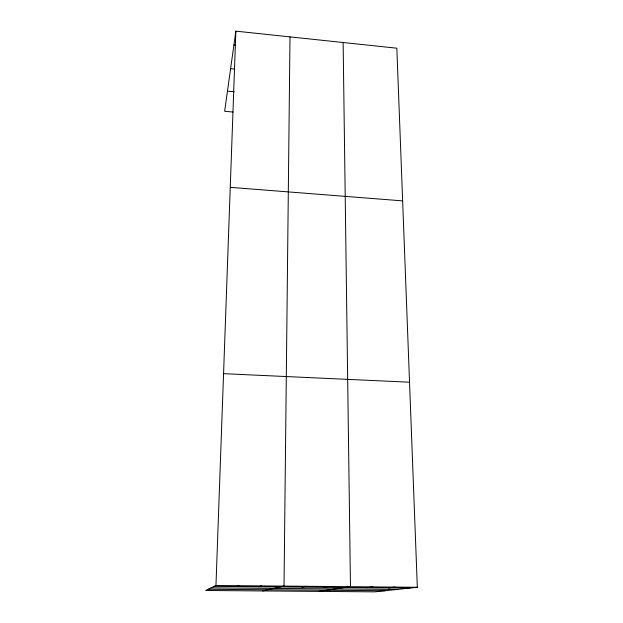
<?xml version="1.0" encoding="UTF-8"?>
<svg xmlns="http://www.w3.org/2000/svg" width="623" height="623" viewBox="0 0 623 623"><rect width="100%" height="100%" fill="white"/><g stroke="black" fill="none" stroke-linecap="round" stroke-linejoin="round"><path stroke-width="0.93" d="M289.999 36.882L284.018 586.087L262.618 590.947M215.963 585.48L235.86 31.15L396.835 48.197L417.332 587.279L374.836 591.85L205.668 590.487L215.963 585.48L417.332 587.279M235.86 31.15L224.646 111.276L232.963 112.039M236.335 586.562L238.827 585.682M258.366 586.757L261.512 585.885M301.914 587.139L306.337 586.282M323.438 587.325L328.492 586.484M318.454 591.398L350.469 586.679L343.133 42.512M366.643 587.707L372.936 586.882M388.316 587.894L395.223 587.076M214.141 586.368L409.825 588.089M211.049 587.871L397.116 589.451M208.191 589.265L385.279 590.729M223.564 373.668L409.537 382.211M230.253 187.344L402.637 200.879M227.457 91.168L234.178 91.807M230.603 68.701L234.38 69.075M233.921 44.973L235.79 45.168"/></g></svg>
